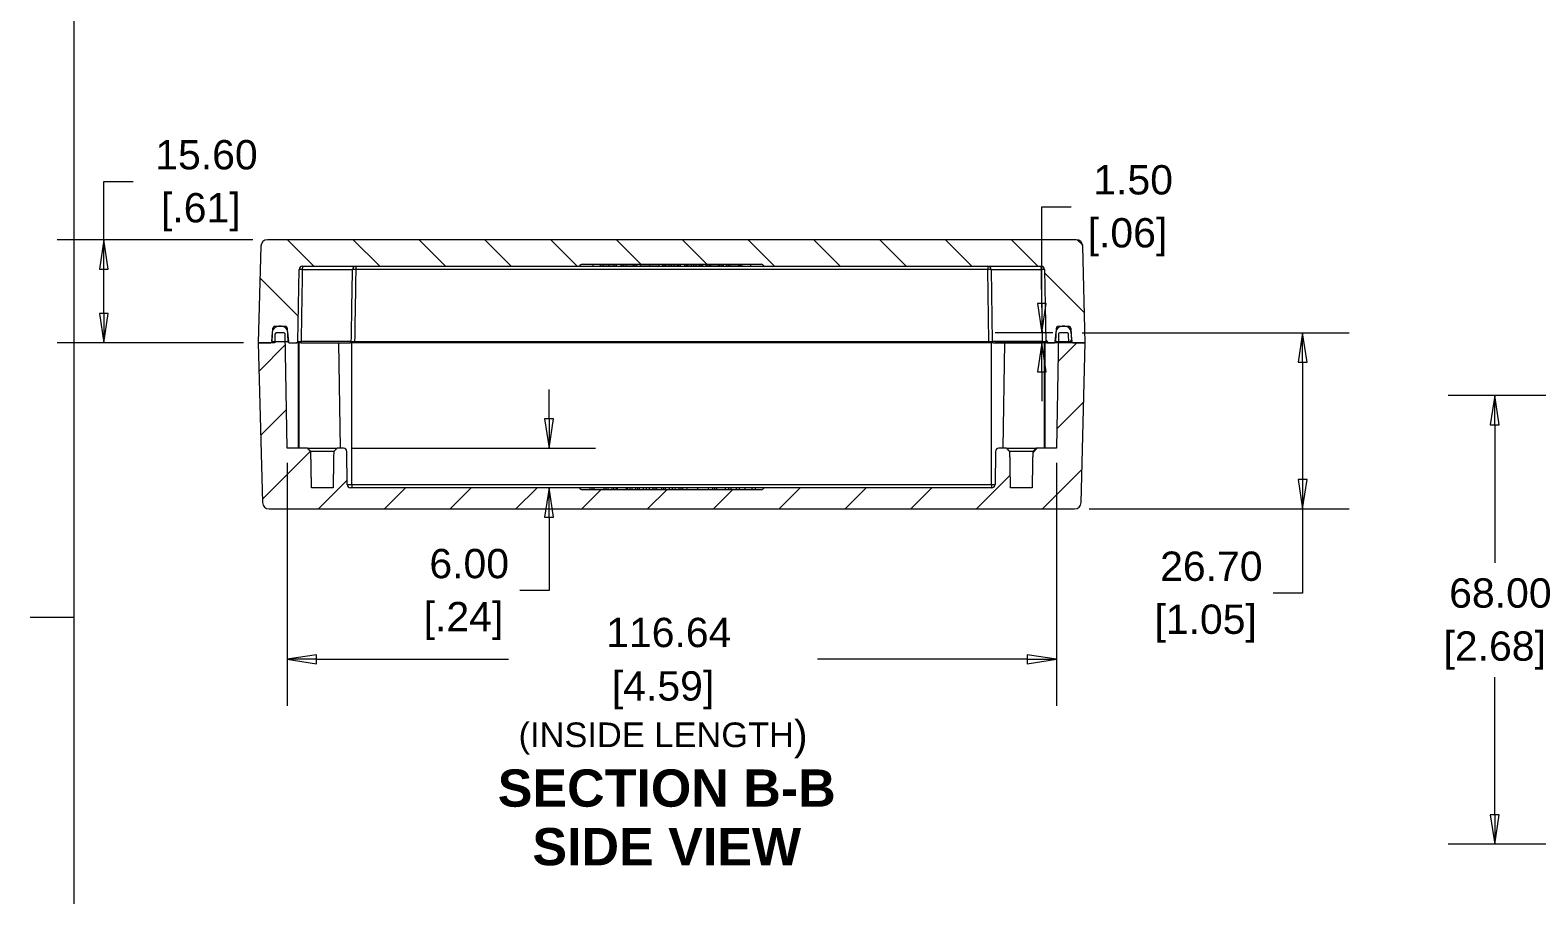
# Model space of a CAD drawing. Header units: millimetres. Extents: x 13 to 608, y 13 to 467.
# Drawn here: x 13.1 to 241.5, y 197.9 to 328.9 of the extents above; entities that cross this region are included whole.
import ezdxf

# ---------------------------------------------------------------- set-up
doc = ezdxf.new("R2010")
doc.units = ezdxf.units.MM
doc.header["$LTSCALE"] = 2.222222
for name, color, linetype, lineweight in [('Dimension (ANSI)', 7, 'Continuous', 9), ('Hatch (ANSI)', 7, 'Continuous', 9), ('Sketch Geometry (ANSI)', 7, 'Continuous', 9), ('Symbol (ANSI)', 7, 'Continuous', 9), ('Visible (ANSI)', 7, 'Continuous', 9), ('Visible Narrow (ANSI)', 7, 'Continuous', 9)]:
    doc.layers.add(name, color=color, linetype=linetype, lineweight=lineweight)
doc.styles.add('Label Text (ANSI)', font='arialbd.ttf')
doc.styles.add('Note Text (ANSI)', font='arial.ttf')
doc.dimstyles.new('Default - mm (ANSI)', dxfattribs={"dimscale": 2.222222, "dimtxt": 2, "dimasz": 2, "dimexe": 3.175, "dimexo": 1, "dimgap": 0.8, "dimtad": 0, "dimtih": 1, "dimtoh": 1, "dimrnd": 1e-08, "dimzin": 4, "dimdsep": 46, "dimtxsty": 'Note Text (ANSI)', "dimblk": 'Filled-1', "dimcen": 0.09, "dimdle": 10, "dimclrd": 256, "dimclre": 256, "dimclrt": 256, "dimadec": 1, "dimazin": 0, "dimtfac": 1.524, "dimtofl": 0, "dimtmove": 0, "dimatfit": 3, "dimfxl": 1, "dimtolj": 1, "dimtzin": 0, "dimlwd": -1, "dimlwe": -1, "dimarcsym": 0})

# ---------------------------------------------------------------- blocks, each defined once
blk = doc.blocks.new('Borders Default Border')
at = {"layer": 'Sketch Geometry (ANSI)'}
blk.add_line((8.89, 107.95), (5.87, 107.95), dxfattribs=at)
at = {"layer": 'Sketch Geometry (ANSI)', "flags": 128}
blk.add_lwpolyline([(8.89, 8.89), (8.89, 207.01), (270.51, 207.01), (270.51, 8.89), (8.89, 8.89)], dxfattribs=at)
blk = doc.blocks.new('Filled-1')
at = {"color": 0}
for p, q in [((0, 0), (-1, 0.15)), ((-1, 0.15), (-1, -0.15)), ((-1, 0), (0, 0)), ((-1, -0.15), (0, 0))]:
    blk.add_line(p, q, dxfattribs=at)
at = {"color": 0, "flags": 128}
blk.add_lwpolyline([(-1, -0.15), (0, 0), (-1, 0.15), (-1, -0.15)], dxfattribs=at)
at = {"color": 0}
blk.add_solid([(-1, -0.15), (0, 0), (-1, 0.15), (-1, -0.15)], dxfattribs=at)
blk = doc.blocks.new('*D15')
at = {"layer": 'Defpoints', "color": 0, "transparency": 16777216}
for p in [(52.04, 265.56), (168.68, 265.56), (168.68, 233.56)]:
    blk.add_point(p, dxfattribs=at)
at = {"layer": 'Dimension (ANSI)', "transparency": 16777216}
for p, q in [((52.04, 263.33), (52.04, 226.5)), ((168.68, 263.33), (168.68, 226.5)), ((56.48, 233.56), (85.6, 233.56)), ((164.23, 233.56), (132.45, 233.56))]:
    blk.add_line(p, q, dxfattribs=at)
at = {"layer": 'Dimension (ANSI)', "transparency": 16777216, "xscale": 4.444444444444445, "yscale": 4.444444444444445, "zscale": 4.444444444444445, "rotation": 180}
blk.add_blockref('Filled-1', (52.04, 233.56), dxfattribs=at)
at = {"layer": 'Dimension (ANSI)', "transparency": 16777216, "xscale": 4.444444444444445, "yscale": 4.444444444444445, "zscale": 4.444444444444445}
blk.add_blockref('Filled-1', (168.68, 233.56), dxfattribs=at)
at = {"layer": 'Dimension (ANSI)', "transparency": 16777216, "char_height": 4.4444, "attachment_point": 5, "style": 'Note Text (ANSI)'}
for s, insert in [('\\A1; 116.64', (109.03, 237.6)), ('\\A1;[4.59]{\\P\\fArial|b0|i0;\\H3.7367;(INSIDE LENGTH\\fArial|b0|i0;\\H4.4444;)}', (109.03, 225.15))]:
    blk.add_mtext(s, dxfattribs=dict(at, insert=insert))
blk = doc.blocks.new('*D16')
at = {"layer": 'Defpoints', "color": 0, "transparency": 16777216}
for p in [(170.33, 283.06), (171.42, 256.36), (206.01, 256.36)]:
    blk.add_point(p, dxfattribs=at)
at = {"layer": 'Dimension (ANSI)', "transparency": 16777216}
for p, q in [((172.56, 283.06), (213.07, 283.06)), ((206.01, 278.61), (206.01, 260.8)), ((173.65, 256.36), (213.07, 256.36)), ((206.01, 256.36), (206.01, 243.6)), ((206.01, 243.6), (201.57, 243.6))]:
    blk.add_line(p, q, dxfattribs=at)
at = {"layer": 'Dimension (ANSI)', "transparency": 16777216, "xscale": 4.444444444444445, "yscale": 4.444444444444445, "zscale": 4.444444444444445}
for p, rotation in [((206.01, 283.06), 90), ((206.01, 256.36), 270)]:
    blk.add_blockref('Filled-1', p, dxfattribs=dict(at, rotation=rotation))
at = {"layer": 'Dimension (ANSI)', "transparency": 16777216, "char_height": 4.444, "attachment_point": 5, "style": 'Note Text (ANSI)'}
for s, insert in [('\\A1; 26.70', (191.31, 247.64)), ('\\A1;[1.05]', (191.31, 238.97))]:
    blk.add_mtext(s, dxfattribs=dict(at, insert=insert))
blk = doc.blocks.new('*D17')
at = {"layer": 'Defpoints', "color": 0, "transparency": 16777216}
for p in [(24.23, 297.16), (49.04, 297.16), (47.66, 281.56)]:
    blk.add_point(p, dxfattribs=at)
at = {"layer": 'Dimension (ANSI)', "transparency": 16777216}
for p, q in [((24.23, 297.16), (24.23, 305.97)), ((24.23, 305.97), (28.67, 305.97)), ((46.82, 297.16), (17.17, 297.16)), ((24.23, 286), (24.23, 292.71)), ((45.43, 281.56), (17.17, 281.56))]:
    blk.add_line(p, q, dxfattribs=at)
at = {"layer": 'Dimension (ANSI)', "transparency": 16777216, "xscale": 4.444444444444445, "yscale": 4.444444444444445, "zscale": 4.444444444444445}
for p, rotation in [((24.23, 297.16), 90), ((24.23, 281.56), 270)]:
    blk.add_blockref('Filled-1', p, dxfattribs=dict(at, rotation=rotation))
at = {"layer": 'Dimension (ANSI)', "transparency": 16777216, "char_height": 4.444, "attachment_point": 5, "style": 'Note Text (ANSI)'}
for s, insert in [('\\A1; 15.60', (38.93, 310.02)), ('\\A1;[.61]', (38.93, 301.35))]:
    blk.add_mtext(s, dxfattribs=dict(at, insert=insert))
blk = doc.blocks.new('*D18')
at = {"layer": 'Defpoints', "color": 0, "transparency": 16777216}
for p in [(166.47, 283.06), (170.33, 283.06), (173.06, 281.56)]:
    blk.add_point(p, dxfattribs=at)
at = {"layer": 'Dimension (ANSI)', "transparency": 16777216}
for p, q in [((166.47, 287.5), (166.47, 302.17)), ((166.47, 302.17), (170.91, 302.17)), ((168.11, 283.06), (159.41, 283.06)), ((170.83, 281.56), (159.41, 281.56)), ((166.47, 277.11), (166.47, 272.67))]:
    blk.add_line(p, q, dxfattribs=at)
at = {"layer": 'Dimension (ANSI)', "transparency": 16777216, "xscale": 4.444444444444445, "yscale": 4.444444444444445, "zscale": 4.444444444444445}
for p, rotation in [((166.47, 283.06), 270), ((166.47, 281.56), 90)]:
    blk.add_blockref('Filled-1', p, dxfattribs=dict(at, rotation=rotation))
at = {"layer": 'Dimension (ANSI)', "transparency": 16777216, "char_height": 4.444, "attachment_point": 5, "style": 'Note Text (ANSI)'}
for s, insert in [('\\A1; 1.50', (179.45, 306.22)), ('\\A1;[.06]', (179.45, 297.55))]:
    blk.add_mtext(s, dxfattribs=dict(at, insert=insert))
blk = doc.blocks.new('*D21')
at = {"layer": 'Defpoints', "color": 0, "transparency": 16777216}
for p in [(235.14, 273.53), (250.94, 273.53), (250.94, 205.53)]:
    blk.add_point(p, dxfattribs=at)
at = {"layer": 'Dimension (ANSI)', "transparency": 16777216}
for p, q in [((248.71, 273.53), (228.08, 273.53)), ((235.14, 269.09), (235.14, 248.2)), ((235.14, 209.97), (235.14, 230.86)), ((248.71, 205.53), (228.08, 205.53))]:
    blk.add_line(p, q, dxfattribs=at)
at = {"layer": 'Dimension (ANSI)', "transparency": 16777216, "xscale": 4.444444444444445, "yscale": 4.444444444444445, "zscale": 4.444444444444445}
for p, rotation in [((235.14, 273.53), 90), ((235.14, 205.53), 270)]:
    blk.add_blockref('Filled-1', p, dxfattribs=dict(at, rotation=rotation))
at = {"layer": 'Dimension (ANSI)', "transparency": 16777216, "char_height": 4.444, "attachment_point": 5, "style": 'Note Text (ANSI)'}
for s, insert in [('\\A1; 68.00', (235.14, 243.58)), ('\\A1;[2.68]', (235.14, 234.9))]:
    blk.add_mtext(s, dxfattribs=dict(at, insert=insert))
blk = doc.blocks.new('*D38')
at = {"layer": 'Defpoints', "color": 0, "transparency": 16777216}
for p in [(59.61, 265.56), (61.65, 259.56), (91.74, 259.56)]:
    blk.add_point(p, dxfattribs=at)
at = {"layer": 'Dimension (ANSI)', "transparency": 16777216}
for p, q in [((91.74, 270), (91.74, 274.45)), ((61.83, 265.56), (98.8, 265.56)), ((91.74, 255.11), (91.74, 243.99)), ((91.74, 243.99), (87.3, 243.99))]:
    blk.add_line(p, q, dxfattribs=at)
at = {"layer": 'Dimension (ANSI)', "transparency": 16777216, "xscale": 4.444444444444445, "yscale": 4.444444444444445, "zscale": 4.444444444444445}
for p, rotation in [((91.74, 265.56), 270), ((91.74, 259.56), 90)]:
    blk.add_blockref('Filled-1', p, dxfattribs=dict(at, rotation=rotation))
at = {"layer": 'Dimension (ANSI)', "transparency": 16777216, "char_height": 4.444, "attachment_point": 5, "style": 'Note Text (ANSI)'}
for s, insert in [('\\A1; 6.00', (78.77, 248.04)), ('\\A1;[.24]', (78.77, 239.36))]:
    blk.add_mtext(s, dxfattribs=dict(at, insert=insert))

msp = doc.modelspace()

# ---------------------------------------------------------------- hatches: boundary and pattern name
at = {"layer": 'Hatch (ANSI)'}
h = msp.add_hatch(dxfattribs=at)
h.set_pattern_fill('ANSI31', color=256, scale=56.444444, angle=90.00021, style=0)
h.set_pattern_definition([(135.0002, (0, 0), (-4.98901, -4.98905), [])])
edge = h.paths.add_edge_path()
edge.add_line((124.357, 293.156), (166.363, 293.156))
edge.add_ellipse((166.363, 292.656), major_axis=(0, 0.5), ratio=1, start_angle=271, end_angle=360, ccw=False)
edge.add_line((166.863, 292.665), (167.054, 281.753))
edge.add_ellipse((167.254, 281.756), major_axis=(-0.2, -0.003), ratio=1, start_angle=0, end_angle=89)
edge.add_line((167.254, 281.556), (168.367, 281.556))
edge.add_ellipse((168.367, 281.756), major_axis=(0, -0.2), ratio=1, start_angle=0, end_angle=87)
edge.add_line((168.567, 281.746), (168.568, 281.756))
edge.add_line((168.568, 281.756), (168.656, 283.453))
edge.add_line((168.656, 283.453), (168.673, 283.772))
edge.add_ellipse((168.973, 283.756), major_axis=(-0.3, 0.016), ratio=1, start_angle=273, end_angle=360, ccw=False)
edge.add_line((168.973, 284.056), (169.575, 284.056))
edge.add_line((169.575, 284.056), (169.94, 284.056))
edge.add_line((169.94, 284.056), (170.541, 284.056))
edge.add_ellipse((170.541, 283.756), major_axis=(0, 0.3), ratio=1, start_angle=273, end_angle=360, ccw=False)
edge.add_line((170.841, 283.772), (170.858, 283.453))
edge.add_line((170.858, 283.453), (170.947, 281.756))
edge.add_line((170.947, 281.756), (170.947, 281.746))
edge.add_ellipse((171.147, 281.756), major_axis=(-0.2, -0.01), ratio=1, start_angle=0, end_angle=87)
edge.add_line((171.147, 281.556), (173.057, 281.556))
edge.add_line((173.057, 281.556), (172.674, 296.183))
edge.add_ellipse((171.674, 296.156), major_axis=(1, 0.026), ratio=1, start_angle=0, end_angle=88.5)
edge.add_line((171.674, 297.156), (49.04, 297.156))
edge.add_ellipse((49.04, 296.156), major_axis=(0, 1), ratio=1, start_angle=0, end_angle=88.5)
edge.add_line((48.04, 296.183), (47.657, 281.556))
edge.add_line((47.657, 281.556), (49.567, 281.556))
edge.add_ellipse((49.567, 281.756), major_axis=(0, -0.2), ratio=1, start_angle=0, end_angle=87)
edge.add_line((49.767, 281.746), (49.768, 281.756))
edge.add_line((49.768, 281.756), (49.856, 283.453))
edge.add_line((49.856, 283.453), (49.873, 283.772))
edge.add_ellipse((50.173, 283.756), major_axis=(-0.3, 0.016), ratio=1, start_angle=273, end_angle=360, ccw=False)
edge.add_line((50.173, 284.056), (50.775, 284.056))
edge.add_line((50.775, 284.056), (51.14, 284.056))
edge.add_line((51.14, 284.056), (51.741, 284.056))
edge.add_ellipse((51.741, 283.756), major_axis=(0, 0.3), ratio=1, start_angle=273, end_angle=360, ccw=False)
edge.add_line((52.041, 283.772), (52.058, 283.453))
edge.add_line((52.058, 283.453), (52.147, 281.756))
edge.add_line((52.147, 281.756), (52.147, 281.746))
edge.add_ellipse((52.347, 281.756), major_axis=(-0.2, -0.01), ratio=1, start_angle=0, end_angle=87)
edge.add_line((52.347, 281.556), (53.461, 281.556))
edge.add_ellipse((53.461, 281.756), major_axis=(0, -0.2), ratio=1, start_angle=0, end_angle=89)
edge.add_line((53.661, 281.753), (53.851, 292.665))
edge.add_ellipse((54.351, 292.656), major_axis=(-0.5, 0.009), ratio=1, start_angle=271, end_angle=360, ccw=False)
edge.add_line((54.351, 293.156), (96.357, 293.156))
edge.add_ellipse((96.815, 292.956), major_axis=(-0.458, 0.2), ratio=1, start_angle=293.57818, end_angle=360, ccw=False)
edge.add_line((96.815, 293.456), (123.899, 293.456))
edge.add_ellipse((123.899, 292.956), major_axis=(0, 0.5), ratio=1, start_angle=293.57818, end_angle=360, ccw=False)
h = msp.add_hatch(dxfattribs=at)
h.set_pattern_fill('ANSI31', color=256, scale=56.444444, angle=14.99998, style=0)
h.set_pattern_definition([(60, (0, 0), (-6.11029, 3.52778), [])])
edge = h.paths.add_edge_path()
edge.add_line((169.94, 284.056), (169.575, 284.056))
edge.add_ellipse((169.575, 283.056), major_axis=(0, 1), ratio=1, start_angle=0, end_angle=66.66167)
edge.add_ellipse((169.575, 283.056), major_axis=(-0.918, 0.396), ratio=1, start_angle=0, end_angle=18.33833)
edge.add_line((168.578, 283.144), (168.457, 281.756))
edge.add_line((168.457, 281.756), (168.568, 281.756))
edge.add_line((168.568, 281.756), (168.961, 281.756))
edge.add_line((168.961, 281.756), (170.554, 281.756))
edge.add_line((170.554, 281.756), (170.947, 281.756))
edge.add_line((170.947, 281.756), (171.057, 281.756))
edge.add_line((171.057, 281.756), (170.936, 283.144))
edge.add_ellipse((169.94, 283.056), major_axis=(0.996, 0.087), ratio=1, start_angle=0, end_angle=18.33833)
edge.add_ellipse((169.94, 283.056), major_axis=(0.918, 0.396), ratio=1, start_angle=0, end_angle=66.66167)
edge = h.paths.add_edge_path()
edge.add_line((51.14, 284.056), (50.775, 284.056))
edge.add_ellipse((50.775, 283.056), major_axis=(0, 1), ratio=1, start_angle=0, end_angle=66.66167)
edge.add_ellipse((50.775, 283.056), major_axis=(-0.918, 0.396), ratio=1, start_angle=0, end_angle=18.33833)
edge.add_line((49.778, 283.144), (49.657, 281.756))
edge.add_line((49.657, 281.756), (49.768, 281.756))
edge.add_line((49.768, 281.756), (50.161, 281.756))
edge.add_line((50.161, 281.756), (51.754, 281.756))
edge.add_line((51.754, 281.756), (52.147, 281.756))
edge.add_line((52.147, 281.756), (52.257, 281.756))
edge.add_line((52.257, 281.756), (52.136, 283.144))
edge.add_ellipse((51.14, 283.056), major_axis=(0.996, 0.087), ratio=1, start_angle=0, end_angle=18.33833)
edge.add_ellipse((51.14, 283.056), major_axis=(0.918, 0.396), ratio=1, start_angle=0, end_angle=66.66167)
h = msp.add_hatch(dxfattribs=at)
h.set_pattern_fill('ANSI31', color=256, scale=56.444444, style=0)
h.set_pattern_definition([(45, (0, 0), (-4.98903, 4.98903), [])])
edge = h.paths.add_edge_path()
edge.add_line((159.453, 265.065), (159.366, 260.048))
edge.add_ellipse((158.866, 260.056), major_axis=(0.5, -0.009), ratio=1, start_angle=271, end_angle=360, ccw=False)
edge.add_line((158.866, 259.556), (124.357, 259.556))
edge.add_ellipse((123.899, 259.756), major_axis=(0.458, -0.2), ratio=1, start_angle=293.57818, end_angle=360, ccw=False)
edge.add_line((123.899, 259.256), (96.815, 259.256))
edge.add_ellipse((96.815, 259.756), major_axis=(0, -0.5), ratio=1, start_angle=293.57818, end_angle=360, ccw=False)
edge.add_line((96.357, 259.556), (61.648, 259.556))
edge.add_ellipse((61.648, 260.056), major_axis=(0, -0.5), ratio=1, start_angle=271, end_angle=360, ccw=False)
edge.add_line((61.149, 260.048), (61.061, 265.065))
edge.add_ellipse((60.561, 265.056), major_axis=(0.5, 0.009), ratio=1, start_angle=0, end_angle=89)
edge.add_line((60.561, 265.556), (59.601, 265.556))
edge.add_spline(control_points=[(59.601, 265.556), (59.313, 265.269), (59.09, 265.047)], knot_values=[0, 0, 0, 0.0720994, 0.0720994, 0.0720994], weights=[1, 1.0082905, 1], degree=2, periodic=0)
edge.add_line((59.09, 265.047), (58.994, 259.556))
edge.add_line((58.994, 259.556), (55.721, 259.556))
edge.add_line((55.721, 259.556), (55.624, 265.047))
edge.add_spline(control_points=[(55.624, 265.047), (55.401, 265.269), (55.113, 265.556)], knot_values=[0, 0, 0, 0.0720994, 0.0720994, 0.0720994], weights=[1, 1.0082905, 1], degree=2, periodic=0)
edge.add_line((55.113, 265.556), (52.036, 265.556))
edge.add_line((52.036, 265.556), (51.754, 281.756))
edge.add_line((51.754, 281.756), (51.734, 282.86))
edge.add_ellipse((51.534, 282.856), major_axis=(0.2, 0.003), ratio=1, start_angle=0, end_angle=89)
edge.add_line((51.534, 283.056), (50.38, 283.056))
edge.add_ellipse((50.38, 282.856), major_axis=(0, 0.2), ratio=1, start_angle=0, end_angle=89)
edge.add_line((50.18, 282.86), (50.161, 281.756))
edge.add_line((50.161, 281.756), (50.157, 281.556))
edge.add_line((50.157, 281.556), (49.567, 281.556))
edge.add_line((49.567, 281.556), (47.657, 281.556))
edge.add_line((47.657, 281.556), (48.291, 257.33))
edge.add_ellipse((49.291, 257.356), major_axis=(-1, -0.026), ratio=1, start_angle=0, end_angle=88.5)
edge.add_line((49.291, 256.356), (171.423, 256.356))
edge.add_ellipse((171.423, 257.356), major_axis=(0, -1), ratio=1, start_angle=0, end_angle=88.5)
edge.add_line((172.423, 257.33), (173.057, 281.556))
edge.add_line((173.057, 281.556), (171.147, 281.556))
edge.add_line((171.147, 281.556), (170.557, 281.556))
edge.add_line((170.557, 281.556), (170.554, 281.756))
edge.add_line((170.554, 281.756), (170.534, 282.86))
edge.add_ellipse((170.334, 282.856), major_axis=(0.2, 0.003), ratio=1, start_angle=0, end_angle=89)
edge.add_line((170.334, 283.056), (169.18, 283.056))
edge.add_ellipse((169.18, 282.856), major_axis=(0, 0.2), ratio=1, start_angle=0, end_angle=89)
edge.add_line((168.98, 282.86), (168.961, 281.756))
edge.add_line((168.961, 281.756), (168.678, 265.556))
edge.add_line((168.678, 265.556), (165.601, 265.556))
edge.add_spline(control_points=[(165.601, 265.556), (165.313, 265.269), (165.09, 265.047)], knot_values=[0, 0, 0, 0.0720994, 0.0720994, 0.0720994], weights=[1, 1.0082905, 1], degree=2, periodic=0)
edge.add_line((165.09, 265.047), (164.994, 259.556))
edge.add_line((164.994, 259.556), (161.721, 259.556))
edge.add_line((161.721, 259.556), (161.624, 265.047))
edge.add_spline(control_points=[(161.624, 265.047), (161.401, 265.269), (161.113, 265.556)], knot_values=[0, 0, 0, 0.0720994, 0.0720994, 0.0720994], weights=[1, 1.0082905, 1], degree=2, periodic=0)
edge.add_line((161.113, 265.556), (159.953, 265.556))
edge.add_ellipse((159.953, 265.056), major_axis=(0, 0.5), ratio=1, start_angle=0, end_angle=89)

# ---------------------------------------------------------------- linework, layer by layer
at = {"layer": 'Visible (ANSI)'}
for p, q in [((171.674, 297.156), (49.04, 297.156)), ((48.04, 296.183), (47.657, 281.556)), ((173.057, 281.556), (172.674, 296.183)), ((53.661, 281.753), (53.851, 292.665)), ((54.351, 293.156), (96.357, 293.156)), ((96.357, 293.156), (98.357, 293.156)), ((96.815, 293.456), (123.899, 293.456)), ((98.357, 293.156), (122.357, 293.156)), ((99.541, 293.206), (99.52, 293.456)), ((99.541, 293.206), (99.967, 293.206)), ((99.967, 293.206), (99.952, 293.456)), ((99.967, 293.206), (100.861, 293.206)), ((100.861, 293.206), (101.624, 293.206)), ((101.624, 293.206), (101.973, 293.206)), ((101.973, 293.206), (101.995, 293.456)), ((102.691, 293.206), (102.67, 293.456)), ((102.691, 293.206), (102.981, 293.206)), ((102.981, 293.206), (102.981, 293.456)), ((102.981, 293.206), (103.414, 293.206)), ((103.414, 293.206), (104.566, 293.206)), ((104.566, 293.206), (104.545, 293.456)), ((104.566, 293.206), (104.807, 293.206)), ((104.807, 293.206), (104.807, 293.456)), ((104.807, 293.206), (105.048, 293.206)), ((105.048, 293.206), (105.07, 293.456)), ((105.616, 293.206), (105.595, 293.456)), ((105.616, 293.206), (107.018, 293.206)), ((107.018, 293.206), (107.018, 293.456)), ((107.018, 293.206), (108.423, 293.206)), ((108.423, 293.206), (108.445, 293.456)), ((108.954, 293.206), (108.932, 293.456)), ((108.954, 293.206), (109.197, 293.206)), ((109.197, 293.206), (109.198, 293.456)), ((109.197, 293.206), (109.435, 293.206)), ((109.435, 293.206), (109.457, 293.456)), ((109.435, 293.206), (109.945, 293.206)), ((109.945, 293.206), (110.32, 293.206)), ((110.32, 293.206), (110.32, 293.456)), ((110.32, 293.206), (110.694, 293.206)), ((110.694, 293.206), (110.715, 293.456)), ((110.694, 293.206), (111.204, 293.206)), ((111.204, 293.206), (111.182, 293.456)), ((111.204, 293.206), (111.446, 293.206)), ((111.446, 293.206), (111.446, 293.456)), ((111.446, 293.206), (111.685, 293.206)), ((111.685, 293.206), (111.707, 293.456)), ((112.329, 293.206), (112.307, 293.456)), ((112.329, 293.206), (112.572, 293.206)), ((112.572, 293.206), (112.573, 293.456)), ((112.572, 293.206), (112.81, 293.206)), ((112.81, 293.206), (112.832, 293.456)), ((112.81, 293.206), (113.32, 293.206)), ((113.32, 293.206), (113.695, 293.206)), ((113.695, 293.206), (113.695, 293.456)), ((113.695, 293.206), (114.069, 293.206)), ((114.069, 293.206), (114.09, 293.456)), ((114.069, 293.206), (114.579, 293.206)), ((114.579, 293.206), (114.557, 293.456)), ((114.579, 293.206), (114.821, 293.206)), ((114.821, 293.206), (114.821, 293.456)), ((114.821, 293.206), (115.06, 293.206)), ((115.06, 293.206), (115.082, 293.456)), ((115.554, 293.206), (115.532, 293.456)), ((115.554, 293.206), (115.816, 293.206)), ((115.816, 293.206), (115.816, 293.456)), ((115.816, 293.206), (116.132, 293.206)), ((116.132, 293.206), (116.153, 293.456)), ((116.132, 293.206), (116.275, 293.206)), ((116.275, 293.206), (116.29, 293.456)), ((116.275, 293.206), (117.471, 293.206)), ((117.471, 293.206), (117.456, 293.456)), ((117.471, 293.206), (117.614, 293.206)), ((117.614, 293.206), (117.917, 293.206)), ((117.917, 293.206), (117.917, 293.456)), ((117.917, 293.206), (118.173, 293.206)), ((118.173, 293.206), (118.195, 293.456)), ((118.666, 293.206), (118.645, 293.456)), ((118.666, 293.206), (118.929, 293.206)), ((118.929, 293.206), (118.929, 293.456)), ((118.929, 293.206), (119.185, 293.206)), ((119.185, 293.206), (119.207, 293.456)), ((119.185, 293.206), (120.504, 293.206)), ((120.504, 293.206), (120.482, 293.456)), ((120.504, 293.206), (120.766, 293.206)), ((120.766, 293.206), (120.766, 293.456)), ((120.766, 293.206), (121.023, 293.206)), ((121.023, 293.206), (121.045, 293.456)), ((122.357, 293.156), (124.357, 293.156)), ((124.357, 293.156), (166.363, 293.156)), ((158.763, 292.665), (158.954, 281.753)), ((166.863, 292.665), (167.054, 281.753)), ((49.767, 281.746), (49.873, 283.772)), ((50.173, 284.056), (51.741, 284.056)), ((51.14, 284.056), (50.775, 284.056)), ((52.041, 283.772), (52.147, 281.746)), ((168.567, 281.746), (168.673, 283.772)), ((168.973, 284.056), (170.541, 284.056)), ((169.94, 284.056), (169.575, 284.056)), ((170.841, 283.772), (170.947, 281.746)), ((50.157, 281.556), (47.657, 281.556)), ((47.657, 281.556), (48.291, 257.33)), ((47.657, 281.556), (49.567, 281.556)), ((49.778, 283.144), (49.657, 281.756)), ((49.657, 281.756), (52.257, 281.756)), ((50.18, 282.86), (50.157, 281.556)), ((51.534, 283.056), (50.38, 283.056)), ((52.036, 265.556), (51.734, 282.86)), ((52.257, 281.756), (52.136, 283.144)), ((52.347, 281.556), (53.461, 281.556)), ((54.135, 281.556), (53.461, 281.556)), ((54.135, 281.556), (61.556, 281.556)), ((60.136, 265.556), (59.857, 281.556)), ((62.255, 281.556), (61.556, 281.556)), ((158.454, 281.556), (62.255, 281.556)), ((159.154, 281.556), (158.454, 281.556)), ((159.154, 281.556), (166.579, 281.556)), ((160.578, 265.556), (160.857, 281.556)), ((167.254, 281.556), (166.579, 281.556)), ((167.254, 281.556), (168.367, 281.556)), ((168.578, 283.144), (168.457, 281.756)), ((168.457, 281.756), (171.057, 281.756)), ((168.98, 282.86), (168.678, 265.556)), ((170.334, 283.056), (169.18, 283.056)), ((170.557, 281.556), (170.534, 282.86)), ((173.057, 281.556), (170.557, 281.556)), ((171.057, 281.756), (170.936, 283.144)), ((171.147, 281.556), (173.057, 281.556)), ((172.423, 257.33), (173.057, 281.556)), ((55.113, 265.556), (52.036, 265.556)), ((55.113, 265.556), (59.601, 265.556)), ((59.09, 265.047), (55.624, 265.047)), ((60.561, 265.556), (59.601, 265.556)), ((61.149, 260.048), (61.061, 265.065)), ((159.453, 265.065), (159.366, 260.048)), ((161.113, 265.556), (159.953, 265.556)), ((161.113, 265.556), (165.601, 265.556)), ((165.09, 265.047), (161.624, 265.047)), ((168.678, 265.556), (165.601, 265.556)), ((58.994, 259.556), (55.721, 259.556)), ((96.357, 259.556), (61.648, 259.556)), ((97.915, 259.556), (96.357, 259.556)), ((123.899, 259.256), (96.815, 259.256)), ((97.915, 259.556), (97.888, 259.256)), ((98.213, 259.556), (97.915, 259.556)), ((98.213, 259.556), (98.213, 259.256)), ((98.518, 259.556), (98.213, 259.556)), ((98.518, 259.556), (98.545, 259.256)), ((100.058, 259.556), (98.518, 259.556)), ((100.058, 259.556), (100.032, 259.256)), ((100.357, 259.556), (100.058, 259.556)), ((100.357, 259.556), (100.357, 259.256)), ((100.662, 259.556), (100.357, 259.556)), ((101.24, 259.556), (100.662, 259.556)), ((100.662, 259.556), (100.688, 259.256)), ((101.24, 259.556), (101.213, 259.256)), ((101.538, 259.556), (101.24, 259.556)), ((101.538, 259.556), (101.537, 259.256)), ((101.89, 259.556), (101.538, 259.556)), ((102.057, 259.556), (101.89, 259.556)), ((103.454, 259.556), (102.057, 259.556)), ((102.057, 259.556), (102.075, 259.256)), ((103.454, 259.556), (103.436, 259.256)), ((103.62, 259.556), (103.454, 259.556)), ((103.62, 259.556), (103.596, 259.256)), ((103.989, 259.556), (103.62, 259.556)), ((104.293, 259.556), (103.989, 259.556)), ((103.989, 259.556), (103.989, 259.256)), ((104.871, 259.556), (104.293, 259.556)), ((104.293, 259.556), (104.32, 259.256)), ((104.871, 259.556), (104.845, 259.256)), ((105.149, 259.556), (104.871, 259.556)), ((105.149, 259.556), (105.149, 259.256)), ((105.431, 259.556), (105.149, 259.556)), ((105.431, 259.556), (105.457, 259.256)), ((106.027, 259.556), (105.431, 259.556)), ((106.027, 259.556), (106.002, 259.256)), ((106.463, 259.556), (106.027, 259.556)), ((106.463, 259.556), (106.463, 259.256)), ((106.899, 259.556), (106.463, 259.556)), ((107.496, 259.556), (106.899, 259.556)), ((107.496, 259.556), (107.47, 259.256)), ((107.772, 259.556), (107.496, 259.556)), ((107.772, 259.556), (107.772, 259.256)), ((108.056, 259.556), (107.772, 259.556)), ((108.808, 259.556), (108.056, 259.556)), ((108.056, 259.556), (108.082, 259.256)), ((108.808, 259.556), (108.782, 259.256)), ((109.087, 259.556), (108.808, 259.556)), ((109.087, 259.556), (109.087, 259.256)), ((109.368, 259.556), (109.087, 259.556)), ((109.368, 259.556), (109.395, 259.256)), ((109.965, 259.556), (109.368, 259.556)), ((109.965, 259.556), (109.939, 259.256)), ((110.401, 259.556), (109.965, 259.556)), ((110.401, 259.556), (110.401, 259.256)), ((110.837, 259.556), (110.401, 259.556)), ((111.433, 259.556), (110.837, 259.556)), ((111.433, 259.556), (111.407, 259.256)), ((111.71, 259.556), (111.433, 259.556)), ((111.71, 259.556), (111.71, 259.256)), ((111.993, 259.556), (111.71, 259.556)), ((112.615, 259.556), (111.993, 259.556)), ((111.993, 259.556), (112.02, 259.256)), ((112.615, 259.556), (112.588, 259.256)), ((114.253, 259.556), (112.615, 259.556)), ((115.887, 259.556), (114.253, 259.556)), ((114.253, 259.556), (114.253, 259.256)), ((116.552, 259.556), (115.887, 259.556)), ((115.887, 259.556), (115.913, 259.256)), ((116.552, 259.556), (116.526, 259.256)), ((116.832, 259.556), (116.552, 259.556)), ((116.832, 259.556), (116.832, 259.256)), ((117.112, 259.556), (116.832, 259.556)), ((117.112, 259.556), (117.138, 259.256)), ((118.458, 259.556), (117.112, 259.556)), ((118.963, 259.556), (118.458, 259.556)), ((118.963, 259.556), (118.963, 259.256)), ((119.3, 259.556), (118.963, 259.556)), ((120.14, 259.556), (119.3, 259.556)), ((119.3, 259.556), (119.326, 259.256)), ((120.14, 259.556), (120.113, 259.256)), ((120.546, 259.556), (120.14, 259.556)), ((121.436, 259.556), (120.546, 259.556)), ((122.479, 259.556), (121.436, 259.556)), ((122.975, 259.556), (122.479, 259.556)), ((122.479, 259.556), (122.496, 259.256)), ((124.357, 259.556), (122.975, 259.556)), ((122.975, 259.556), (123.001, 259.256)), ((158.866, 259.556), (124.357, 259.556)), ((164.994, 259.556), (161.721, 259.556)), ((49.291, 256.356), (171.423, 256.356))]:
    msp.add_line(p, q, dxfattribs=at)
for centre, radius, start, end in [((49.04, 296.156), 1, 90, 178.5), ((171.674, 296.156), 1, 1.5, 90), ((54.351, 292.656), 0.5, 90, 179), ((96.815, 292.956), 0.5, 90, 156.42182), ((123.899, 292.956), 0.5, 23.57818, 90), ((158.263, 292.656), 0.5, 1, 90), ((166.363, 292.656), 0.5, 1, 90), ((50.775, 283.056), 1, 90, 175), ((50.173, 283.756), 0.3, 90, 177), ((51.14, 283.056), 1, 5, 90), ((51.741, 283.756), 0.3, 3, 90), ((169.575, 283.056), 1, 90, 175), ((168.973, 283.756), 0.3, 90, 177), ((169.94, 283.056), 1, 5, 90), ((170.541, 283.756), 0.3, 3, 90), ((49.567, 281.756), 0.2, 270, 357), ((50.38, 282.856), 0.2, 90, 179), ((51.534, 282.856), 0.2, 1, 90), ((52.347, 281.756), 0.2, 183, 270), ((53.461, 281.756), 0.2, 270, 359), ((159.154, 281.756), 0.2, 181, 270), ((167.254, 281.756), 0.2, 181, 270), ((168.367, 281.756), 0.2, 270, 357), ((169.18, 282.856), 0.2, 90, 179), ((170.334, 282.856), 0.2, 1, 90), ((171.147, 281.756), 0.2, 183, 270), ((60.561, 265.056), 0.5, 1, 90), ((159.953, 265.056), 0.5, 90, 179), ((61.648, 260.056), 0.5, 181, 270), ((96.815, 259.756), 0.5, 203.57818, 270), ((123.899, 259.756), 0.5, 270, 336.42182), ((158.866, 260.056), 0.5, 270, 359), ((49.291, 257.356), 1, 181.5, 270), ((171.423, 257.356), 1, 270, 358.5)]:
    msp.add_arc(centre, radius, start, end, dxfattribs=at)
for points, weights in [([(55.624, 265.047), (55.401, 265.269), (55.113, 265.556)], [1, 1.00829053277, 1]), ([(55.721, 259.556), (55.674, 262.223), (55.624, 265.047)], [1, 1.00040484784, 1]), ([(59.09, 265.047), (59.04, 262.223), (58.994, 259.556)], [1, 1.00040484784, 1]), ([(59.601, 265.556), (59.313, 265.269), (59.09, 265.047)], [1, 1.00829053277, 1]), ([(161.624, 265.047), (161.401, 265.269), (161.113, 265.556)], [1, 1.00829053277, 1]), ([(161.721, 259.556), (161.674, 262.223), (161.624, 265.047)], [1, 1.00040484784, 1]), ([(165.09, 265.047), (165.04, 262.223), (164.994, 259.556)], [1, 1.00040484784, 1]), ([(165.601, 265.556), (165.313, 265.269), (165.09, 265.047)], [1, 1.00829053277, 1])]:
    msp.add_rational_spline(points, weights, degree=2, dxfattribs=at)
at = {"layer": 'Visible Narrow (ANSI)'}
for p, q in [((54.322, 292.665), (61.938, 292.665)), ((62.437, 293.156), (62.437, 292.665)), ((158.263, 292.665), (62.437, 292.665)), ((98.357, 293.456), (98.357, 293.156)), ((100.861, 293.206), (100.861, 293.456)), ((101.624, 293.206), (101.624, 293.456)), ((103.414, 293.206), (103.432, 293.456)), ((109.945, 293.206), (109.924, 293.456)), ((113.32, 293.206), (113.299, 293.456)), ((117.614, 293.206), (117.593, 293.456)), ((122.357, 293.156), (122.357, 293.456)), ((158.263, 293.156), (158.263, 292.665)), ((158.454, 281.753), (158.263, 292.665)), ((158.763, 292.665), (166.392, 292.665)), ((50.076, 283.772), (49.873, 283.772)), ((170.841, 283.772), (170.638, 283.772)), ((49.767, 281.746), (50.16, 281.746)), ((53.757, 265.556), (53.757, 281.556)), ((53.857, 265.556), (53.857, 281.556)), ((61.755, 281.753), (54.142, 281.753)), ((61.857, 260.048), (61.857, 281.556)), ((62.255, 281.753), (158.454, 281.753)), ((62.255, 281.753), (62.255, 281.556)), ((158.454, 281.753), (158.454, 281.556)), ((158.857, 260.048), (158.857, 281.556)), ((166.572, 281.753), (158.954, 281.753)), ((166.857, 265.556), (166.857, 281.556)), ((166.957, 265.556), (166.957, 281.556)), ((170.554, 281.746), (170.947, 281.746)), ((61.149, 260.048), (61.857, 260.048)), ((61.857, 260.048), (158.857, 260.048)), ((61.857, 260.048), (61.857, 259.556)), ((101.89, 259.556), (101.915, 259.256)), ((106.899, 259.556), (106.925, 259.256)), ((110.837, 259.556), (110.862, 259.256)), ((118.458, 259.556), (118.436, 259.256)), ((120.546, 259.556), (120.546, 259.256)), ((121.436, 259.556), (121.436, 259.256)), ((158.857, 260.048), (159.366, 260.048)), ((158.857, 260.048), (158.857, 259.556))]:
    msp.add_line(p, q, dxfattribs=at)
for centre, major_axis, ratio, start_param, end_param in [((54.351, 292.656), (-0.5, 0.009), 0.0164745, 4.7701712, 6.2831853), ((54.351, 292.656), (0, 0.5), 0.057463, 0, 1.553343), ((62.437, 292.656), (0, 0.5), 0.9983476, 0, 1.553343), ((62.437, 292.656), (-0.5, 0.008), 0.01745, 4.7126765, 6.2256906), ((158.263, 292.656), (0.5, 0.009), 0.0174497, 0, 1.5704917), ((166.363, 292.656), (0, 0.5), 0.057463, 4.7298423, 6.2831853), ((166.363, 292.656), (0.5, 0.009), 0.0164745, 0, 1.5130141), ((54.135, 281.756), (0, -0.2), 0.0360991, 0, 1.553343), ((61.556, 281.756), (0, -0.2), 0.9993482, 0, 1.553343), ((158.454, 281.756), (0.5, -0.003), 0.0069757, 4.7121436, 6.2834794), ((166.579, 281.756), (0, -0.2), 0.0360991, 4.7298423, 6.2831853)]:
    msp.add_ellipse(centre, major_axis=major_axis, ratio=ratio, start_param=start_param, end_param=end_param, dxfattribs=at)
for points, knots in [([(54.322, 292.665), (54.319, 292.496), (54.317, 292.326), (54.314, 292.157), (54.292, 290.824), (54.27, 289.491), (54.248, 288.158), (54.213, 286.023), (54.178, 283.888), (54.142, 281.753)], [0.000491408, 0.000491408, 0.000491408, 0.000491408, 0.001, 0.001, 0.001, 0.005, 0.005, 0.005, 0.011406627, 0.011406627, 0.011406627, 0.011406627]), ([(53.661, 281.753), (53.661, 281.752), (53.712, 281.752), (53.889, 281.752), (54.013, 281.752), (54.142, 281.753)], [0, 0, 0, 0, 0.00038534854, 0.00038534854, 0.00077069708, 0.00077069708, 0.00077069708, 0.00077069708]), ([(61.755, 281.753), (61.76, 281.752), (61.816, 281.752), (62, 281.752), (62.126, 281.752), (62.255, 281.753)], [0, 0, 0, 0, 0.00038534854, 0.00038534854, 0.00077069708, 0.00077069708, 0.00077069708, 0.00077069708]), ([(166.572, 281.753), (166.701, 281.752), (166.825, 281.752), (167.002, 281.752), (167.054, 281.752), (167.054, 281.753)], [0, 0, 0, 0, 0.00038534854, 0.00038534854, 0.00077069708, 0.00077069708, 0.00077069708, 0.00077069708])]:
    msp.add_open_spline(points, degree=3, knots=knots, dxfattribs=at)
for points in [[(61.755, 281.753), (61.817, 285.39), (61.877, 289.028), (61.938, 292.665)], [(62.437, 292.665), (62.377, 289.028), (62.316, 285.39), (62.255, 281.753)], [(166.572, 281.753), (166.512, 285.39), (166.452, 289.028), (166.392, 292.665)]]:
    msp.add_open_spline(points, degree=3, dxfattribs=at)

# ---------------------------------------------------------------- block references
at = {"xscale": 2.222222222222222, "yscale": 2.222222222222222, "zscale": 2.222222222222222}
msp.add_blockref('Borders Default Border', (0, 0), dxfattribs=at)

# ---------------------------------------------------------------- texts
at = {"layer": 'Symbol (ANSI)', "attachment_point": 7, "style": 'Label Text (ANSI)'}
for s, insert, char_height in [('SECTION B-B', (83.961, 211.138), 5.64444), ('SIDE VIEW', (89.216, 202.255), 5.6444)]:
    msp.add_mtext(s, dxfattribs=dict(at, insert=insert, char_height=char_height))

# ---------------------------------------------------------------- dimensions: what is measured, and where the dimension line sits
at = {"layer": 'Dimension (ANSI)'}
for base, p1, p2, angle, text, override, picture, middle in [((24.229, 297.156), (47.657, 281.556), (49.04, 297.156), 90, ' <>\\X[.61]', {"dimgap": 0.8, "dimdec": 2, "dimpost": '\\X', "dimtol": 0, "dimlim": 0, "dimtp": 0, "dimtm": 0, "dimtdec": 2, "dimatfit": 2}, '*D17', (38.934, 305.972)), ((166.468, 283.056), (173.057, 281.556), (170.334, 283.056), 90, ' <>\\X[.06]', {"dimgap": 0.8, "dimdec": 2, "dimpost": '\\X', "dimtol": 0, "dimlim": 0, "dimtp": 0, "dimtm": 0, "dimtdec": 2, "dimatfit": 1}, '*D18', (179.446, 302.174)), ((206.011, 256.356), (170.334, 283.056), (171.423, 256.356), 90, ' <>\\X[1.05]', {"dimgap": 0.8, "dimdec": 2, "dimpost": '\\X', "dimtol": 0, "dimlim": 0, "dimtp": 0, "dimtm": 0, "dimtdec": 2, "dimatfit": 2}, '*D16', (191.306, 243.596)), ((91.744, 259.556), (59.607, 265.556), (61.648, 259.556), 90, ' <>\\X[.24]', {"dimgap": 0.8, "dimdec": 2, "dimpost": '\\X', "dimse2": 1, "dimtol": 0, "dimlim": 0, "dimtp": 0, "dimtm": 0, "dimtdec": 2, "dimatfit": 1}, '*D38', (78.766, 243.989)), ((235.14, 273.53), (250.937, 205.53), (250.937, 273.53), 90, ' <>\\X[2.68]', {"dimgap": 0.8, "dimdec": 2, "dimpost": '\\X', "dimtol": 0, "dimlim": 0, "dimtp": 0, "dimtm": 0, "dimtdec": 2, "dimatfit": 1}, '*D21', (235.14, 239.53)), ((168.678, 233.556), (52.036, 265.556), (168.678, 265.556), 180, ' <>\\X[4.59]{\\P\\fArial|b0|i0;\\H3.7367;(INSIDE LENGTH\\fArial|b0|i0;\\H4.4444;)}', {"dimgap": 0.8, "dimtih": 0, "dimtoh": 0, "dimdec": 2, "dimpost": '\\X', "dimtol": 0, "dimlim": 0, "dimtp": 0, "dimtm": 0, "dimtdec": 2, "dimatfit": 1}, '*D15', (109.029, 233.556))]:
    dim = msp.add_linear_dim(base=base, p1=p1, p2=p2, angle=angle, text=text, dimstyle='Default - mm (ANSI)', override=override, dxfattribs=at)
    dim.commit()
    dim.dimension.update_dxf_attribs({"geometry": picture, "text_midpoint": middle, "dimtype": 160})

doc.saveas('drawing.dxf')
